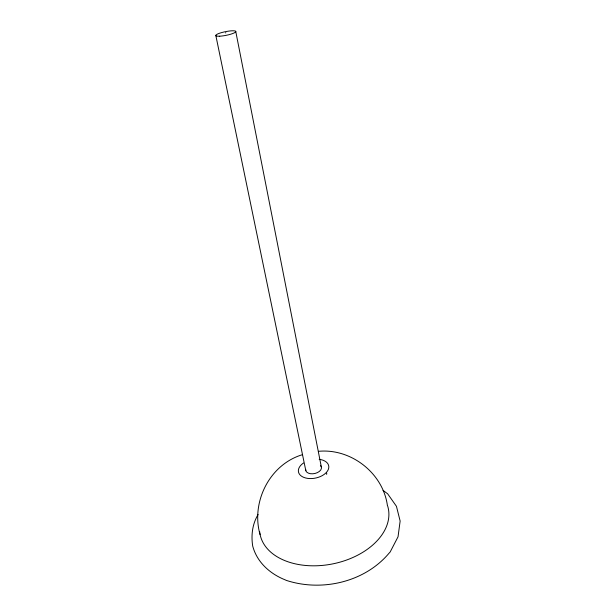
<?xml version="1.0" encoding="UTF-8"?>
<svg xmlns="http://www.w3.org/2000/svg" width="616" height="616" viewBox="0 0 616 616"><rect width="100%" height="100%" fill="white"/><g stroke="black" fill="none" stroke-linecap="round" stroke-linejoin="round"><path stroke-width="0.92" d="M326.642 474.366L326.726 473.111M258.104 514.514C252.375 524.031 251.005 535.104 252.683 545.961C256.864 562.077 269.893 573.75 284.985 579.779L286.309 580.388C321.768 591.999 364.626 582.22 388.996 553.26L390.144 552.013L398.036 536.798L400.138 521.059L396.45 506.313L387.641 493.793L383.06 490.382M225.88 32.794L225.456 32.879M302.379 454.7C269.346 464.549 250.481 502.787 260.298 535.396A65.404 43.158 -11.4 0 0 335.327 563.332A65.404 43.158 -11.4 0 0 387.718 506.16M318.41 451.328C350.981 448.102 383.09 473.165 387.425 505.644M215.862 35.651L305.829 470.716M235.728 31.324L321.298 466.766M320.597 465.642A8 4.874 -11.4 0 1 315.192 473.411A8 4.874 -11.4 0 1 305.69 469.454M319.18 459.328A15.423 9.394 -11.4 0 1 326.703 472.079A15.423 9.394 -11.4 0 1 303.88 477.423A15.423 9.394 -11.4 0 1 303.534 462.986M260.098 534.48A65.404 43.158 -11.4 0 1 259.683 531.693M219.712 36.198A10.203 1.863 -11.4 0 0 235.728 31.824A10.203 1.863 -11.4 0 0 221.983 32.486A10.203 1.863 -11.4 0 0 219.712 36.198"/></g></svg>
